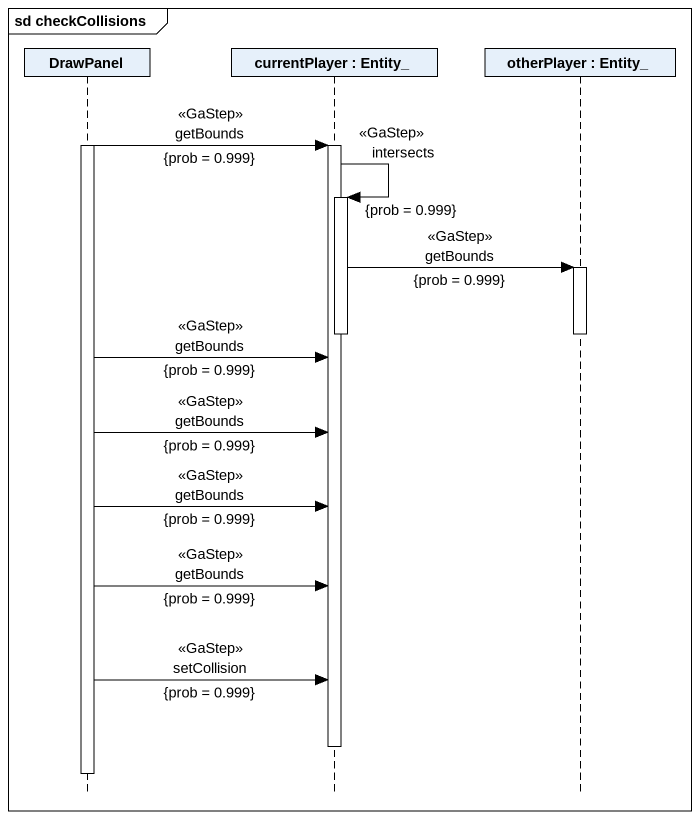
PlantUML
@startuml
mainframe sd checkCollisions
hide footbox
participant DrawPanel
participant "currentPlayer : Entity_" as currentPlayer
participant "otherPlayer : Entity_" as otherPlayer

activate DrawPanel
DrawPanel -> currentPlayer : getBounds\n<<GaStep>>\n{prob = 0.999}
activate currentPlayer
currentPlayer -> currentPlayer : intersects\n<<GaStep>>\n{prob = 0.999}
activate currentPlayer
currentPlayer -> otherPlayer : getBounds\n<<GaStep>>\n{prob = 0.999}
activate otherPlayer
deactivate currentPlayer
deactivate otherPlayer
DrawPanel -> currentPlayer : getBounds\n<<GaStep>>\n{prob = 0.999}
DrawPanel -> currentPlayer : getBounds\n<<GaStep>>\n{prob = 0.999}
DrawPanel -> currentPlayer : getBounds\n<<GaStep>>\n{prob = 0.999}
DrawPanel -> currentPlayer : getBounds\n<<GaStep>>\n{prob = 0.999}
DrawPanel -> currentPlayer : setCollision\n<<GaStep>>\n{prob = 0.999}
deactivate currentPlayer
deactivate DrawPanel
@enduml
